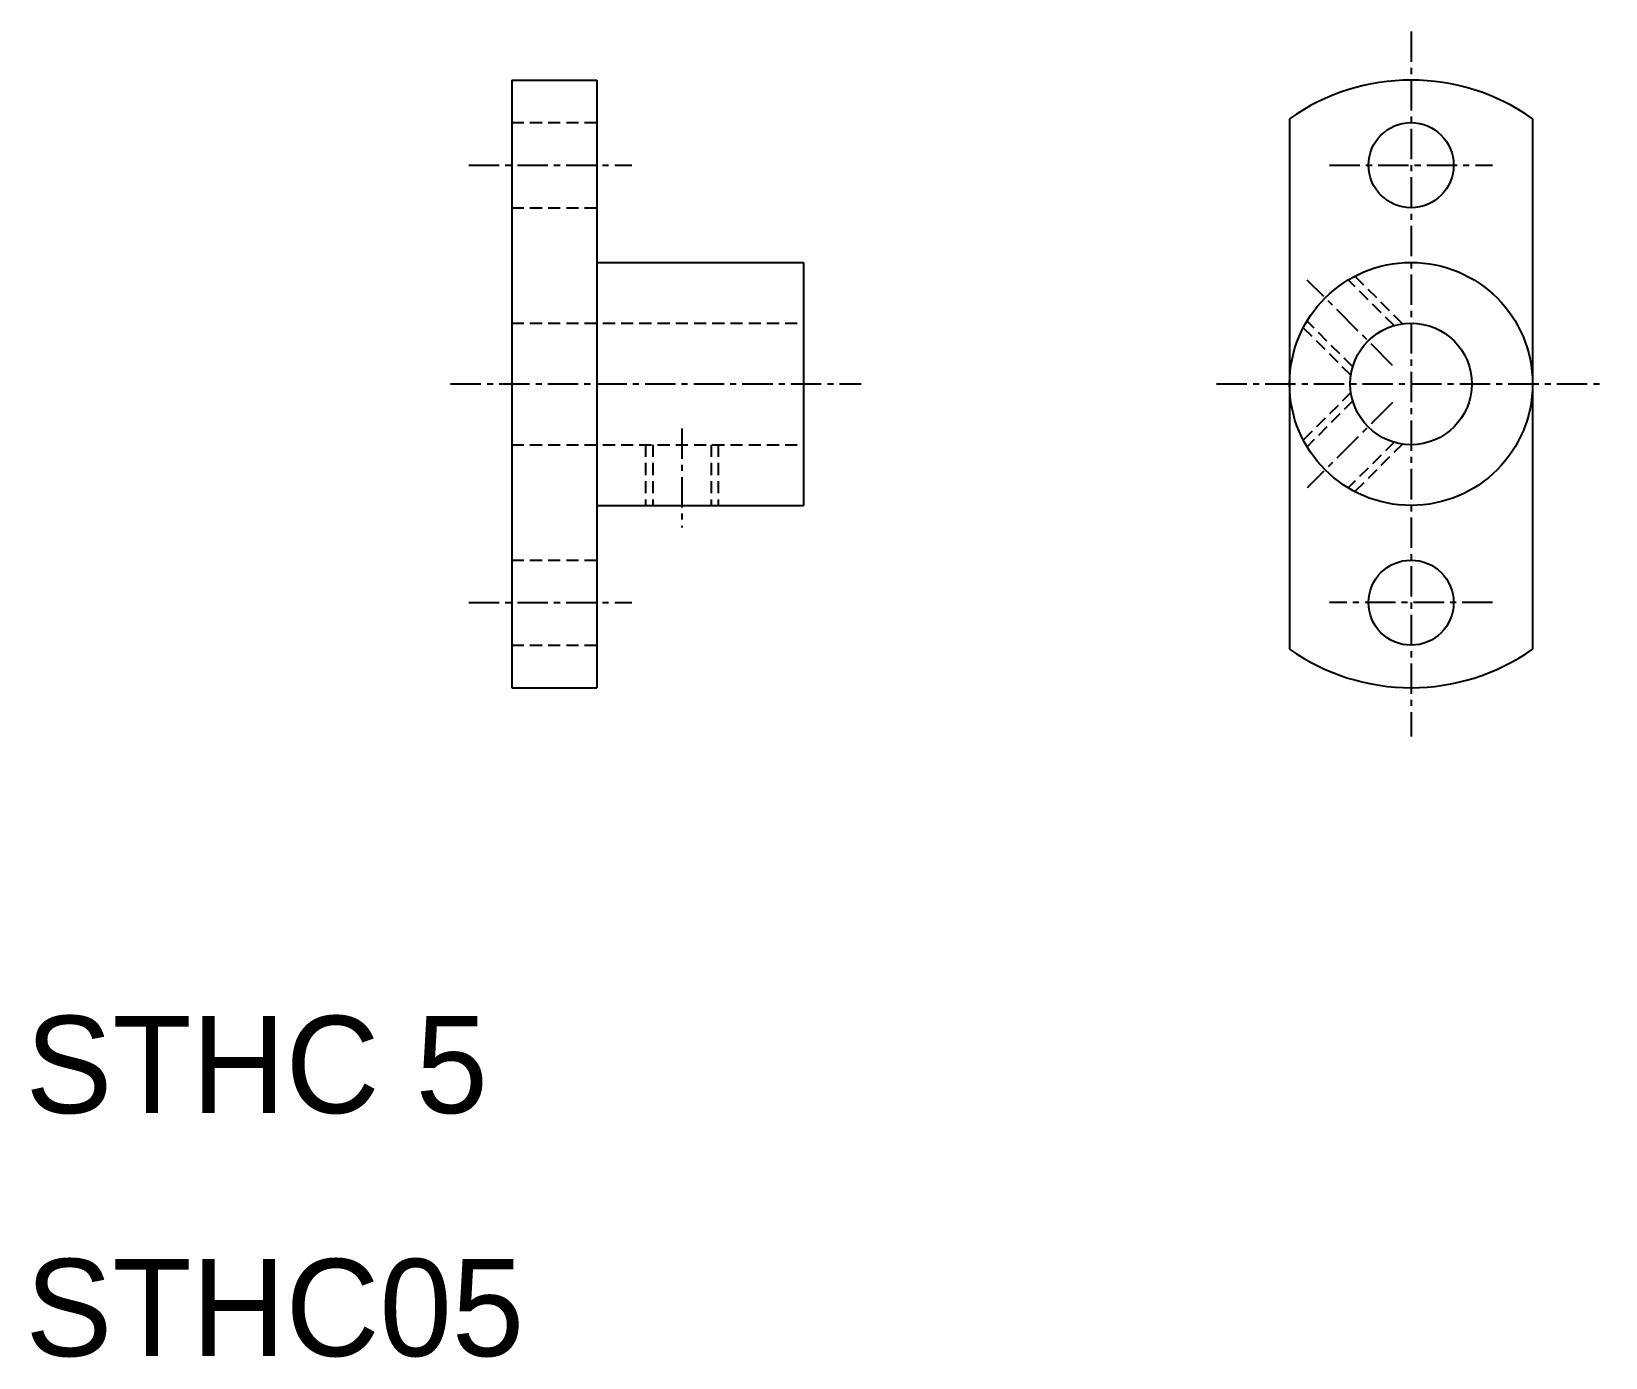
# Model space of a CAD drawing. Extents: x 10.2 to 75, y 9.9 to 64.5.
import ezdxf

# ---------------------------------------------------------------- set-up
doc = ezdxf.new("R2010")
doc.units = 0
doc.linetypes.add('CENTER', pattern=[2, 1.25, -0.25, 0.25, -0.25])
doc.linetypes.add('DASHED', pattern=[0.75, 0.5, -0.25])
doc.layers.get('0').update_dxf_attribs({"linetype": 'CONTINUOUS'})
doc.layers.add('CENTER', color=1, linetype='CENTER')

msp = doc.modelspace()

# ---------------------------------------------------------------- linework, layer by layer
at = {"color": 7, "linetype": 'CONTINUOUS'}
for p, q in [((30, 62.5), (30, 37.5)), ((30, 62.5), (33.5, 62.5)), ((33.5, 62.5), (33.5, 37.5)), ((62, 60.909), (62, 39.091)), ((72, 60.909), (72, 39.091)), ((30, 56.25), (30, 56.25)), ((33.5, 55), (42, 55)), ((42, 55), (42, 45)), ((33.5, 45), (42, 45)), ((30, 37.5), (33.5, 37.5))]:
    msp.add_line(p, q, dxfattribs=at)
at = {"color": 3, "linetype": 'DASHED'}
for p, q in [((30, 60.75), (33.5, 60.75)), ((30, 57.25), (33.5, 57.25)), ((66.646, 52.475), (64.688, 54.433)), ((66.298, 52.399), (64.416, 54.281)), ((30, 52.5), (42, 52.5)), ((64.601, 50.702), (62.719, 52.584)), ((64.525, 50.354), (62.567, 52.312)), ((64.525, 49.646), (62.567, 47.688)), ((64.601, 49.298), (62.719, 47.416)), ((30, 47.5), (42, 47.5)), ((35.5, 47.5), (35.5, 45)), ((35.8, 47.5), (35.8, 45)), ((38.2, 47.5), (38.2, 45)), ((38.5, 47.5), (38.5, 45)), ((66.298, 47.601), (64.416, 45.719)), ((66.646, 47.525), (64.688, 45.567)), ((30, 42.75), (33.5, 42.75)), ((30, 39.25), (33.5, 39.25))]:
    msp.add_line(p, q, dxfattribs=at)
at = {"color": 7, "linetype": 'CONTINUOUS'}
for centre, radius in [((67, 59), 1.75), ((67, 50), 5), ((67, 50), 2.5), ((67, 41), 1.75)]:
    msp.add_circle(centre, radius, dxfattribs=at)
for centre, start, end in [((67, 53.849), 54.69187, 125.30813), ((67, 46.151), 234.69187, 305.30813)]:
    msp.add_arc(centre, 8.651, start, end, dxfattribs=at)
at = {"layer": 'CENTER', "color": 1, "linetype": 'CENTER'}
for p, q in [((67, 64.5), (67, 35.5)), ((28.237, 59), (34.948, 59)), ((63.645, 59), (70.355, 59)), ((66.238, 50.762), (62.729, 54.27)), ((27.486, 50), (44.375, 50)), ((59, 50), (75, 50)), ((66.238, 49.238), (62.729, 45.73)), ((37, 48.167), (37, 44.097)), ((28.237, 41), (34.948, 41)), ((70.355, 41), (63.645, 41))]:
    msp.add_line(p, q, dxfattribs=at)

# ---------------------------------------------------------------- texts
at = {"color": 7, "linetype": 'CONTINUOUS'}
for s, p in [('STHC 5', (10, 20)), ('STHC05', (10, 10))]:
    msp.add_text(s, height=4, dxfattribs=at).set_placement(p)

doc.saveas('drawing.dxf')
